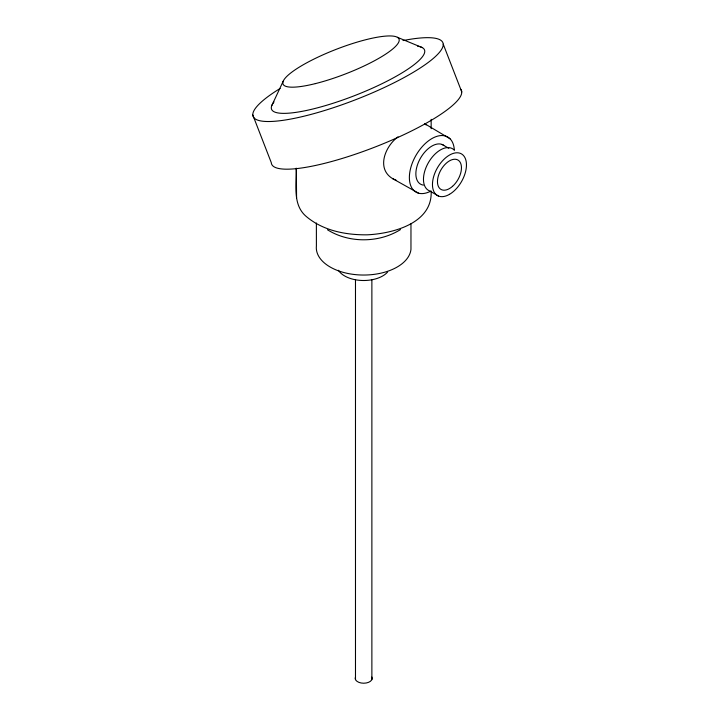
<?xml version="1.0" encoding="UTF-8"?>
<svg xmlns="http://www.w3.org/2000/svg" width="719" height="719" viewBox="0 0 719 719"><rect width="100%" height="100%" fill="white"/><g stroke="black" fill="none" stroke-linecap="round" stroke-linejoin="round"><path stroke-width="1.08" d="M410.971 223.789L410.962 249.34A47.364 27.349 0 0 1 360.821 274.991A47.364 27.349 0 0 1 316.396 246.042L316.378 222.998M271.836 105.459L283.223 81.184M398.011 136.835C385.249 146.092 375.875 168.776 392.817 178.752L418.647 193.213M400.492 229.568C378.976 243.049 348.994 243.283 327.487 229.774M397.382 37.298L422.314 47.625M392.817 178.752L396.367 180.352M442.149 144.474L448.836 148.339M438.536 196.062L429.54 190.868A24.042 13.877 -60 0 1 428.659 162.224A24.042 13.877 -60 0 1 453.86 149.714M450.067 138.785L424.641 123.659L426.052 124.926M443.237 44.174L461.733 91.852M252.8 115.013L271.297 162.683A101.801 21.516 -21.2 0 0 374.222 147.35A101.801 21.516 -21.2 0 0 460.726 89.219M296.345 168.785L296.57 197.896M431.157 119.354L431.157 128.719M431.157 191.173C432.685 223.546 392.421 233.63 367.211 234.825C346.082 235.05 323.721 230.844 307.013 217.111C291.941 205.23 296.803 184.684 296.201 168.138M371.876 279.466L371.876 679.59M355.483 279.466L355.483 679.59M403 40.57A101.801 21.516 -21.2 0 1 422.709 66.355A101.801 21.516 -21.2 0 1 285.021 120.037A101.801 21.516 -21.2 0 1 280.086 88.491M417.532 46.16A82.011 17.328 -21.2 0 1 354.557 95.645A82.011 17.328 -21.2 0 1 273.993 101.981M430.87 191.092A31.816 18.37 -60 0 1 409.372 177.162A31.816 18.37 -60 0 1 431.535 138.785A31.816 18.37 -60 0 1 454.336 150.433M423.383 185.125A22.622 13.059 -60 0 1 419.608 159.762A22.622 13.059 -60 0 1 443.749 145.337M387.613 272.052A26.864 15.512 0 0 1 361.999 280.482A26.864 15.512 0 0 1 338.406 270.263M371.876 677.055A8.484 4.898 0 0 1 363.679 683.221A8.484 4.898 0 0 1 355.483 677.055M315.353 83.62A62.211 13.149 -21.2 0 0 399.081 39.23A62.211 13.149 -21.2 0 0 308.622 61.807A62.211 13.149 -21.2 0 0 315.353 83.62M449.465 194.346A24.042 13.877 -60 0 0 464.186 156.409A24.042 13.877 -60 0 0 434.743 173.405A24.042 13.877 -60 0 0 449.465 194.346M452.566 186.311A16.968 9.796 -60 0 0 457.949 160.031A16.968 9.796 -60 0 0 437.871 177.827A16.968 9.796 -60 0 0 452.566 186.311"/></g></svg>
